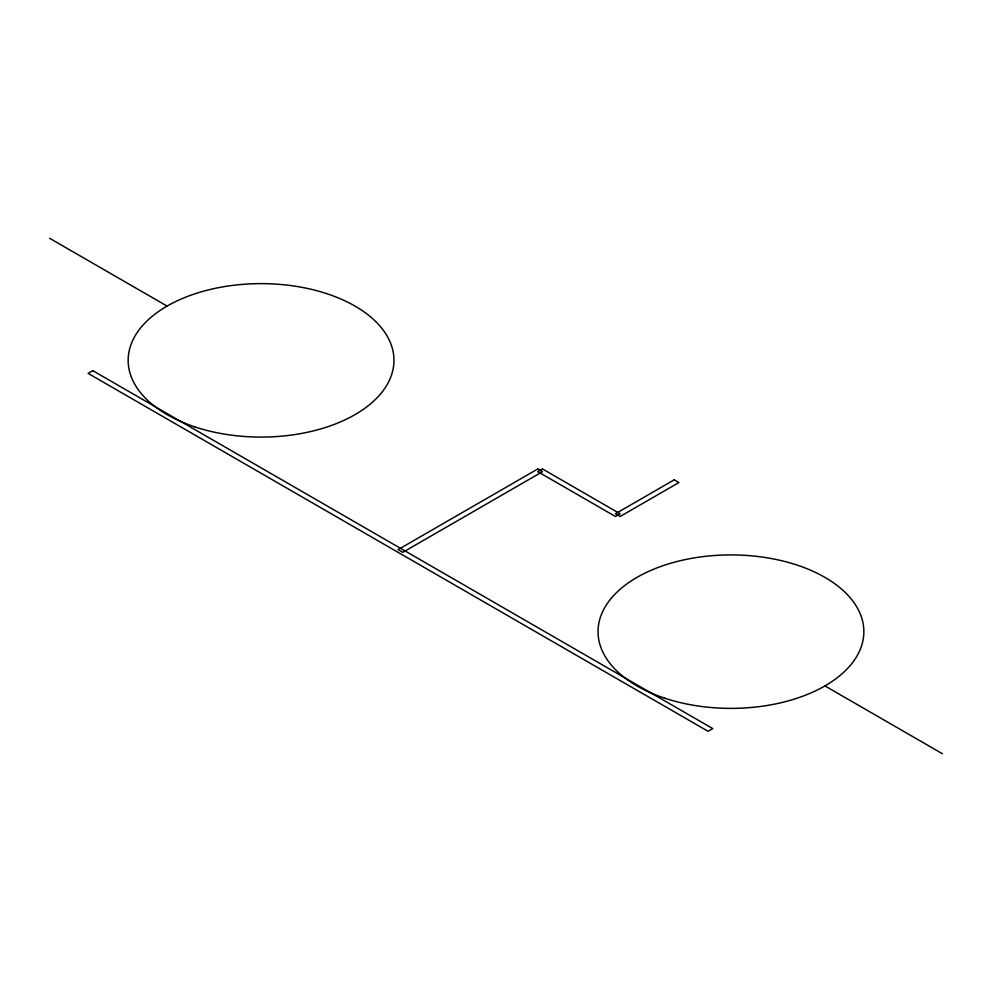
<?xml version="1.0" encoding="UTF-8"?>
<svg xmlns="http://www.w3.org/2000/svg" width="992" height="992" viewBox="0 0 992 992"><rect width="100%" height="100%" fill="white"/><g stroke="black" fill="none" stroke-linecap="round" stroke-linejoin="round"><path stroke-width="1.49" d="M49.6 238.278L167.078 306.094M824.922 685.906L942.4 753.722M92.789 370.661L88.09 373.376L708.065 731.302L712.764 728.599L92.789 370.661M537.813 468.956L398.077 549.63L402.777 552.333L542.512 471.671L537.813 468.956M542.512 468.956L537.813 471.671L615.424 516.485L620.124 513.769L542.512 468.956M674.213 479.83L615.424 513.769L620.124 516.485L678.912 482.546L674.213 479.83M194.606 426.808A132.903 76.731 0 0 0 393.96 360.356A132.903 76.731 0 0 0 194.606 293.905A132.903 76.731 0 0 0 194.606 426.808M664.491 698.095A132.903 76.731 0 0 0 863.858 631.644A132.903 76.731 0 0 0 664.491 565.192A132.903 76.731 0 0 0 664.491 698.095"/></g></svg>
